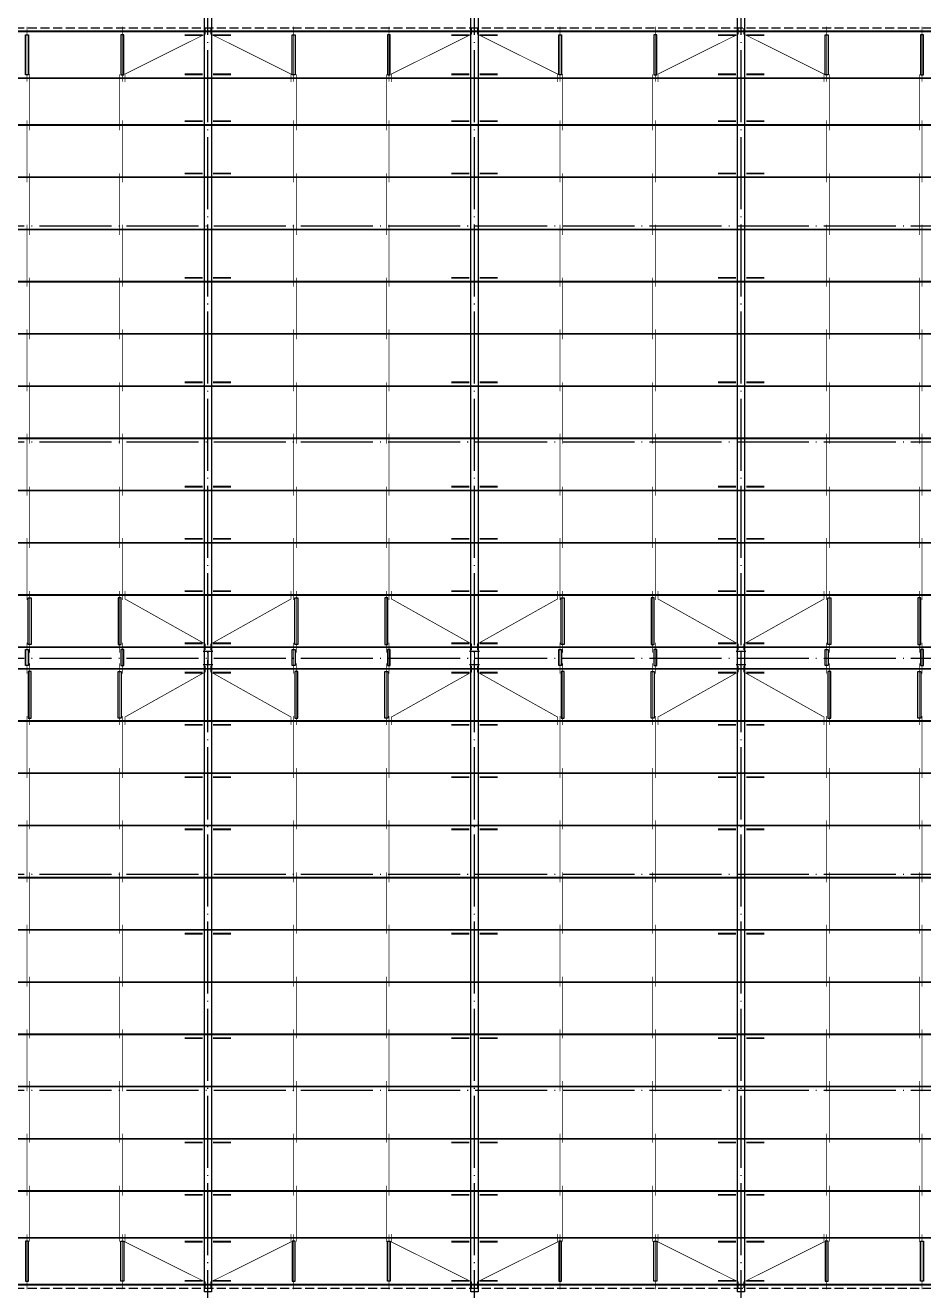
# Model space of a CAD drawing. Extents: x 8844666 to 9156203, y 1662182 to 2655606.
# Drawn here: x 8979117 to 9004062, y 2014410 to 2049547 of the extents above; entities that cross this region are included whole.
import ezdxf

# ---------------------------------------------------------------- set-up
doc = ezdxf.new("R2010")
doc.units = 0
doc.header["$LTSCALE"] = 1000
doc.header["$MEASUREMENT"] = 0
doc.linetypes.add('DASH', pattern=[0.35, 0.25, -0.1])
doc.linetypes.add('DOTE', pattern=[2.42, 2, -0.2, 0.02, -0.2])
for name, color, linetype in [('DOTE', 8, 'DOTE'), ('屋面隅撑', 6, 'CONTINUOUS'), ('柱', 2, 'CONTINUOUS'), ('梁', 4, 'CONTINUOUS'), ('檩条', 150, 'CONTINUOUS'), ('檩条拉条', 1, 'CONTINUOUS')]:
    doc.layers.add(name, color=color, linetype=linetype)

msp = doc.modelspace()

# ---------------------------------------------------------------- hatches: boundary and pattern name
at = {"layer": '柱'}
for points in [[(8984329.3, 2031778.5), (8984049.3, 2031778.5), (8984049.3, 2031810.5), (8984177.3, 2031810.5), (8984177.3, 2032146.5), (8984049.3, 2032146.5), (8984049.3, 2032178.5), (8984329.3, 2032178.5), (8984329.3, 2032146.5), (8984201.3, 2032146.5), (8984201.3, 2031810.5), (8984329.3, 2031810.5)], [(8991729.3, 2031778.5), (8991449.3, 2031778.5), (8991449.3, 2031810.5), (8991577.3, 2031810.5), (8991577.3, 2032146.5), (8991449.3, 2032146.5), (8991449.3, 2032178.5), (8991729.3, 2032178.5), (8991729.3, 2032146.5), (8991601.3, 2032146.5), (8991601.3, 2031810.5), (8991729.3, 2031810.5)], [(8999129.3, 2031778.5), (8998849.3, 2031778.5), (8998849.3, 2031810.5), (8998977.3, 2031810.5), (8998977.3, 2032146.5), (8998849.3, 2032146.5), (8998849.3, 2032178.5), (8999129.3, 2032178.5), (8999129.3, 2032146.5), (8999001.3, 2032146.5), (8999001.3, 2031810.5), (8999129.3, 2031810.5)]]:
    msp.add_hatch(color=2, dxfattribs=at).paths.add_polyline_path(points)

# ---------------------------------------------------------------- linework, layer by layer
at = {"layer": 'DOTE'}
for p, q in [((8984189.3, 2012978.5), (8984189.3, 2062978.5)), ((8991589.3, 2012978.5), (8991589.3, 2062978.5)), ((8998989.3, 2012978.5), (8998989.3, 2062978.5)), ((8916589.3, 2043978.5), (9125789.3, 2043978.5)), ((8916589.3, 2037978.5), (9125789.3, 2037978.5)), ((8916589.3, 2031978.5), (9125789.3, 2031978.5)), ((8916589.3, 2025978.5), (9125789.3, 2025978.5)), ((8916589.3, 2019978.5), (9125789.3, 2019978.5))]:
    msp.add_line(p, q, dxfattribs=at)
at = {"layer": '屋面隅撑', "const_width": 50}
for points in [[(8983545.9, 2049272.2), (8984045.9, 2049272.2)], [(8984832.7, 2049272.2), (8984332.7, 2049272.2)], [(8990945.9, 2049272.2), (8991445.9, 2049272.2)], [(8992232.7, 2049272.2), (8991732.7, 2049272.2)], [(8998345.9, 2049272.2), (8998845.9, 2049272.2)], [(8999632.7, 2049272.2), (8999132.7, 2049272.2)], [(8983545.9, 2048184.9), (8984045.9, 2048184.9)], [(8984832.7, 2048184.9), (8984332.7, 2048184.9)], [(8990945.9, 2048184.9), (8991445.9, 2048184.9)], [(8992232.7, 2048184.9), (8991732.7, 2048184.9)], [(8998345.9, 2048184.9), (8998845.9, 2048184.9)], [(8999632.7, 2048184.9), (8999132.7, 2048184.9)], [(8983545.9, 2046884.9), (8984045.9, 2046884.9)], [(8984832.7, 2046884.9), (8984332.7, 2046884.9)], [(8990945.9, 2046884.9), (8991445.9, 2046884.9)], [(8992232.7, 2046884.9), (8991732.7, 2046884.9)], [(8998345.9, 2046884.9), (8998845.9, 2046884.9)], [(8999632.7, 2046884.9), (8999132.7, 2046884.9)], [(8983545.9, 2045434.9), (8984045.9, 2045434.9)], [(8984832.7, 2045434.9), (8984332.7, 2045434.9)], [(8990945.9, 2045434.9), (8991445.9, 2045434.9)], [(8992232.7, 2045434.9), (8991732.7, 2045434.9)], [(8998345.9, 2045434.9), (8998845.9, 2045434.9)], [(8999632.7, 2045434.9), (8999132.7, 2045434.9)], [(8983545.9, 2042534.9), (8984045.9, 2042534.9)], [(8984832.7, 2042534.9), (8984332.7, 2042534.9)], [(8990945.9, 2042534.9), (8991445.9, 2042534.9)], [(8992232.7, 2042534.9), (8991732.7, 2042534.9)], [(8998345.9, 2042534.9), (8998845.9, 2042534.9)], [(8999632.7, 2042534.9), (8999132.7, 2042534.9)], [(8983545.9, 2039634.9), (8984045.9, 2039634.9)], [(8984832.7, 2039634.9), (8984332.7, 2039634.9)], [(8990945.9, 2039634.9), (8991445.9, 2039634.9)], [(8992232.7, 2039634.9), (8991732.7, 2039634.9)], [(8998345.9, 2039634.9), (8998845.9, 2039634.9)], [(8999632.7, 2039634.9), (8999132.7, 2039634.9)], [(8983545.9, 2036734.9), (8984045.9, 2036734.9)], [(8984832.7, 2036734.9), (8984332.7, 2036734.9)], [(8990945.9, 2036734.9), (8991445.9, 2036734.9)], [(8992232.7, 2036734.9), (8991732.7, 2036734.9)], [(8998345.9, 2036734.9), (8998845.9, 2036734.9)], [(8999632.7, 2036734.9), (8999132.7, 2036734.9)], [(8983545.9, 2035284.9), (8984045.9, 2035284.9)], [(8984832.7, 2035284.9), (8984332.7, 2035284.9)], [(8990945.9, 2035284.9), (8991445.9, 2035284.9)], [(8992232.7, 2035284.9), (8991732.7, 2035284.9)], [(8998345.9, 2035284.9), (8998845.9, 2035284.9)], [(8999632.7, 2035284.9), (8999132.7, 2035284.9)], [(8983545.9, 2033834.9), (8984045.9, 2033834.9)], [(8984832.7, 2033834.9), (8984332.7, 2033834.9)], [(8990945.9, 2033834.9), (8991445.9, 2033834.9)], [(8992232.7, 2033834.9), (8991732.7, 2033834.9)], [(8998345.9, 2033834.9), (8998845.9, 2033834.9)], [(8999632.7, 2033834.9), (8999132.7, 2033834.9)], [(8983545.9, 2032384.9), (8984045.9, 2032384.9)], [(8984832.7, 2032384.9), (8984332.7, 2032384.9)], [(8990945.9, 2032384.9), (8991445.9, 2032384.9)], [(8992232.7, 2032384.9), (8991732.7, 2032384.9)], [(8998345.9, 2032384.9), (8998845.9, 2032384.9)], [(8999632.7, 2032384.9), (8999132.7, 2032384.9)], [(8983545.9, 2031572.2), (8984045.9, 2031572.2)], [(8984832.7, 2031572.2), (8984332.7, 2031572.2)], [(8990945.9, 2031572.2), (8991445.9, 2031572.2)], [(8992232.7, 2031572.2), (8991732.7, 2031572.2)], [(8998345.9, 2031572.2), (8998845.9, 2031572.2)], [(8999632.7, 2031572.2), (8999132.7, 2031572.2)], [(8983545.9, 2030122.2), (8984045.9, 2030122.2)], [(8984832.7, 2030122.2), (8984332.7, 2030122.2)], [(8990945.9, 2030122.2), (8991445.9, 2030122.2)], [(8992232.7, 2030122.2), (8991732.7, 2030122.2)], [(8998345.9, 2030122.2), (8998845.9, 2030122.2)], [(8999632.7, 2030122.2), (8999132.7, 2030122.2)], [(8983545.9, 2028672.2), (8984045.9, 2028672.2)], [(8984832.7, 2028672.2), (8984332.7, 2028672.2)], [(8990945.9, 2028672.2), (8991445.9, 2028672.2)], [(8992232.7, 2028672.2), (8991732.7, 2028672.2)], [(8998345.9, 2028672.2), (8998845.9, 2028672.2)], [(8999632.7, 2028672.2), (8999132.7, 2028672.2)], [(8983545.9, 2027222.2), (8984045.9, 2027222.2)], [(8984832.7, 2027222.2), (8984332.7, 2027222.2)], [(8990945.9, 2027222.2), (8991445.9, 2027222.2)], [(8992232.7, 2027222.2), (8991732.7, 2027222.2)], [(8998345.9, 2027222.2), (8998845.9, 2027222.2)], [(8999632.7, 2027222.2), (8999132.7, 2027222.2)], [(8983545.9, 2024322.2), (8984045.9, 2024322.2)], [(8984832.7, 2024322.2), (8984332.7, 2024322.2)], [(8990945.9, 2024322.2), (8991445.9, 2024322.2)], [(8992232.7, 2024322.2), (8991732.7, 2024322.2)], [(8998345.9, 2024322.2), (8998845.9, 2024322.2)], [(8999632.7, 2024322.2), (8999132.7, 2024322.2)], [(8983545.9, 2021422.2), (8984045.9, 2021422.2)], [(8984832.7, 2021422.2), (8984332.7, 2021422.2)], [(8990945.9, 2021422.2), (8991445.9, 2021422.2)], [(8992232.7, 2021422.2), (8991732.7, 2021422.2)], [(8998345.9, 2021422.2), (8998845.9, 2021422.2)], [(8999632.7, 2021422.2), (8999132.7, 2021422.2)], [(8983545.9, 2018522.2), (8984045.9, 2018522.2)], [(8984832.7, 2018522.2), (8984332.7, 2018522.2)], [(8990945.9, 2018522.2), (8991445.9, 2018522.2)], [(8992232.7, 2018522.2), (8991732.7, 2018522.2)], [(8998345.9, 2018522.2), (8998845.9, 2018522.2)], [(8999632.7, 2018522.2), (8999132.7, 2018522.2)], [(8983545.9, 2017072.2), (8984045.9, 2017072.2)], [(8984832.7, 2017072.2), (8984332.7, 2017072.2)], [(8990945.9, 2017072.2), (8991445.9, 2017072.2)], [(8992232.7, 2017072.2), (8991732.7, 2017072.2)], [(8998345.9, 2017072.2), (8998845.9, 2017072.2)], [(8999632.7, 2017072.2), (8999132.7, 2017072.2)], [(8983545.9, 2015772.2), (8984045.9, 2015772.2)], [(8984832.7, 2015772.2), (8984332.7, 2015772.2)], [(8990945.9, 2015772.2), (8991445.9, 2015772.2)], [(8992232.7, 2015772.2), (8991732.7, 2015772.2)], [(8998345.9, 2015772.2), (8998845.9, 2015772.2)], [(8999632.7, 2015772.2), (8999132.7, 2015772.2)], [(8983545.9, 2014684.9), (8984045.9, 2014684.9)], [(8984832.7, 2014684.9), (8984332.7, 2014684.9)], [(8990945.9, 2014684.9), (8991445.9, 2014684.9)], [(8992232.7, 2014684.9), (8991732.7, 2014684.9)], [(8998345.9, 2014684.9), (8998845.9, 2014684.9)], [(8999632.7, 2014684.9), (8999132.7, 2014684.9)]]:
    msp.add_lwpolyline(points, dxfattribs=at)
at = {"layer": '柱', "color": 2, "const_width": 5}
for points in [[(8984329.3, 2031778.5), (8984049.3, 2031778.5), (8984049.3, 2031810.5), (8984177.3, 2031810.5), (8984177.3, 2032146.5), (8984049.3, 2032146.5), (8984049.3, 2032178.5), (8984329.3, 2032178.5), (8984329.3, 2032146.5), (8984201.3, 2032146.5), (8984201.3, 2031810.5), (8984329.3, 2031810.5)], [(8991729.3, 2031778.5), (8991449.3, 2031778.5), (8991449.3, 2031810.5), (8991577.3, 2031810.5), (8991577.3, 2032146.5), (8991449.3, 2032146.5), (8991449.3, 2032178.5), (8991729.3, 2032178.5), (8991729.3, 2032146.5), (8991601.3, 2032146.5), (8991601.3, 2031810.5), (8991729.3, 2031810.5)], [(8999129.3, 2031778.5), (8998849.3, 2031778.5), (8998849.3, 2031810.5), (8998977.3, 2031810.5), (8998977.3, 2032146.5), (8998849.3, 2032146.5), (8998849.3, 2032178.5), (8999129.3, 2032178.5), (8999129.3, 2032146.5), (8999001.3, 2032146.5), (8999001.3, 2031810.5), (8999129.3, 2031810.5)]]:
    msp.add_lwpolyline(points, close=True, dxfattribs=at)
at = {"layer": '梁'}
for points in [[(8984089.3, 2061578.5), (8984289.3, 2061578.5), (8984289.3, 2014378.5), (8984089.3, 2014378.5)], [(8991489.3, 2061578.5), (8991689.3, 2061578.5), (8991689.3, 2014378.5), (8991489.3, 2014378.5)], [(8998889.3, 2061578.5), (8999089.3, 2061578.5), (8999089.3, 2014378.5), (8998889.3, 2014378.5)]]:
    msp.add_lwpolyline(points, close=True, dxfattribs=at)
at = {"layer": '檩条', "const_width": 50}
for points in [[(8917589.3, 2049378.5), (9124789.3, 2049378.5)], [(8917589.3, 2048078.5), (9124789.3, 2048078.5)], [(8917589.3, 2046778.5), (9124789.3, 2046778.5)], [(8917589.3, 2045328.5), (9124789.3, 2045328.5)], [(8917589.3, 2043878.5), (9124789.3, 2043878.5)], [(8917589.3, 2042428.5), (9124789.3, 2042428.5)], [(8917589.3, 2040978.5), (9124789.3, 2040978.5)], [(8917589.3, 2039528.5), (9124789.3, 2039528.5)], [(8917589.3, 2038078.5), (9124789.3, 2038078.5)], [(8917589.3, 2036628.5), (9124789.3, 2036628.5)], [(8917589.3, 2035178.5), (9124789.3, 2035178.5)], [(8917589.3, 2033728.5), (9124789.3, 2033728.5)], [(8917589.3, 2032278.5), (9124789.3, 2032278.5)], [(8917589.3, 2031678.5), (9124789.3, 2031678.5)], [(8917589.3, 2030228.5), (9124789.3, 2030228.5)], [(8917589.3, 2028778.5), (9124789.3, 2028778.5)], [(8917589.3, 2027328.5), (9124789.3, 2027328.5)], [(8917589.3, 2025878.5), (9124789.3, 2025878.5)], [(8917589.3, 2024428.5), (9124789.3, 2024428.5)], [(8917589.3, 2022978.5), (9124789.3, 2022978.5)], [(8917589.3, 2021528.5), (9124789.3, 2021528.5)], [(8917589.3, 2020078.5), (9124789.3, 2020078.5)], [(8917589.3, 2018628.5), (9124789.3, 2018628.5)], [(8917589.3, 2017178.5), (9124789.3, 2017178.5)], [(8917589.3, 2015878.5), (9124789.3, 2015878.5)], [(8917589.3, 2014578.5), (9124789.3, 2014578.5)]]:
    msp.add_lwpolyline(points, dxfattribs=at)
at = {"layer": '檩条', "linetype": 'DASH'}
for points in [[(8917589.3, 2049478.5), (9124789.3, 2049478.5)], [(8917589.3, 2014478.5), (9124789.3, 2014478.5)]]:
    msp.add_lwpolyline(points, dxfattribs=at)
at = {"layer": '檩条拉条', "color": 3}
for points in [[(8979126.5, 2049287.1), (8979206.5, 2049287.1), (8979206.5, 2048170.7), (8979126.5, 2048170.7)], [(8981852.2, 2049287.1), (8981772.2, 2049287.1), (8981772.2, 2048170.7), (8981852.2, 2048170.7)], [(8986526.5, 2049287.1), (8986606.5, 2049287.1), (8986606.5, 2048170.7), (8986526.5, 2048170.7)], [(8989252.2, 2049287.1), (8989172.2, 2049287.1), (8989172.2, 2048170.7), (8989252.2, 2048170.7)], [(8993926.5, 2049287.1), (8994006.5, 2049287.1), (8994006.5, 2048170.7), (8993926.5, 2048170.7)], [(8996652.2, 2049287.1), (8996572.2, 2049287.1), (8996572.2, 2048170.7), (8996652.2, 2048170.7)], [(9001326.5, 2049287.1), (9001406.5, 2049287.1), (9001406.5, 2048170.7), (9001326.5, 2048170.7)], [(9004052.2, 2049287.1), (9003972.2, 2049287.1), (9003972.2, 2048170.7), (9004052.2, 2048170.7)], [(8979200, 2033645.2), (8979280, 2033645.2), (8979280, 2032349.4), (8979200, 2032349.4)], [(8981778.7, 2033645.2), (8981698.7, 2033645.2), (8981698.7, 2032349.4), (8981778.7, 2032349.4)], [(8986600, 2033645.2), (8986680, 2033645.2), (8986680, 2032349.4), (8986600, 2032349.4)], [(8989178.7, 2033645.2), (8989098.7, 2033645.2), (8989098.7, 2032349.4), (8989178.7, 2032349.4)], [(8994000, 2033645.2), (8994080, 2033645.2), (8994080, 2032349.4), (8994000, 2032349.4)], [(8996578.7, 2033645.2), (8996498.7, 2033645.2), (8996498.7, 2032349.4), (8996578.7, 2032349.4)], [(9001400, 2033645.2), (9001480, 2033645.2), (9001480, 2032349.4), (9001400, 2032349.4)], [(9003978.7, 2033645.2), (9003898.7, 2033645.2), (9003898.7, 2032349.4), (9003978.7, 2032349.4)], [(8979126.5, 2032211.6), (8979206.5, 2032211.6), (8979206.5, 2031773.3), (8979126.5, 2031773.3)], [(8981852.2, 2032211.6), (8981772.2, 2032211.6), (8981772.2, 2031773.3), (8981852.2, 2031773.3)], [(8986526.5, 2032211.6), (8986606.5, 2032211.6), (8986606.5, 2031773.3), (8986526.5, 2031773.3)], [(8989252.2, 2032211.6), (8989172.2, 2032211.6), (8989172.2, 2031773.3), (8989252.2, 2031773.3)], [(8993926.5, 2032211.6), (8994006.5, 2032211.6), (8994006.5, 2031773.3), (8993926.5, 2031773.3)], [(8996652.2, 2032211.6), (8996572.2, 2032211.6), (8996572.2, 2031773.3), (8996652.2, 2031773.3)], [(9001326.5, 2032211.6), (9001406.5, 2032211.6), (9001406.5, 2031773.3), (9001326.5, 2031773.3)], [(9004052.2, 2032211.6), (9003972.2, 2032211.6), (9003972.2, 2031773.3), (9004052.2, 2031773.3)], [(8979200, 2030311.9), (8979280, 2030311.9), (8979280, 2031607.7), (8979200, 2031607.7)], [(8981778.7, 2030311.9), (8981698.7, 2030311.9), (8981698.7, 2031607.7), (8981778.7, 2031607.7)], [(8986600, 2030311.9), (8986680, 2030311.9), (8986680, 2031607.7), (8986600, 2031607.7)], [(8989178.7, 2030311.9), (8989098.7, 2030311.9), (8989098.7, 2031607.7), (8989178.7, 2031607.7)], [(8994000, 2030311.9), (8994080, 2030311.9), (8994080, 2031607.7), (8994000, 2031607.7)], [(8996578.7, 2030311.9), (8996498.7, 2030311.9), (8996498.7, 2031607.7), (8996578.7, 2031607.7)], [(9001400, 2030311.9), (9001480, 2030311.9), (9001480, 2031607.7), (9001400, 2031607.7)], [(9003978.7, 2030311.9), (9003898.7, 2030311.9), (9003898.7, 2031607.7), (9003978.7, 2031607.7)], [(8979126.5, 2014670), (8979206.5, 2014670), (8979206.5, 2015786.4), (8979126.5, 2015786.4)], [(8981852.2, 2014670), (8981772.2, 2014670), (8981772.2, 2015786.4), (8981852.2, 2015786.4)], [(8986526.5, 2014670), (8986606.5, 2014670), (8986606.5, 2015786.4), (8986526.5, 2015786.4)], [(8989252.2, 2014670), (8989172.2, 2014670), (8989172.2, 2015786.4), (8989252.2, 2015786.4)], [(8993926.5, 2014670), (8994006.5, 2014670), (8994006.5, 2015786.4), (8993926.5, 2015786.4)], [(8996652.2, 2014670), (8996572.2, 2014670), (8996572.2, 2015786.4), (8996652.2, 2015786.4)], [(9001326.5, 2014670), (9001406.5, 2014670), (9001406.5, 2015786.4), (9001326.5, 2015786.4)], [(9004052.2, 2014670), (9003972.2, 2014670), (9003972.2, 2015786.4), (9004052.2, 2015786.4)]]:
    msp.add_lwpolyline(points, close=True, dxfattribs=at)
at = {"layer": '檩条拉条', "color": 1, "const_width": 20}
for points in [[(8979166.5, 2049508.8), (8979166.5, 2047984.5)], [(8981812.2, 2049508.8), (8981812.2, 2047984.5)], [(8984114.5, 2049470.2), (8984114.5, 2049305.1), (8981881.3, 2048193.1), (8981881.3, 2047971.5)], [(8984264.2, 2049470.2), (8984264.2, 2049305.1), (8986497.4, 2048193.1), (8986497.4, 2047971.5)], [(8986566.5, 2049508.8), (8986566.5, 2047984.5)], [(8989212.2, 2049508.8), (8989212.2, 2047984.5)], [(8991514.5, 2049470.2), (8991514.5, 2049305.1), (8989281.3, 2048193.1), (8989281.3, 2047971.5)], [(8991664.2, 2049470.2), (8991664.2, 2049305.1), (8993897.4, 2048193.1), (8993897.4, 2047971.5)], [(8993966.5, 2049508.8), (8993966.5, 2047984.5)], [(8996612.2, 2049508.8), (8996612.2, 2047984.5)], [(8998914.5, 2049470.2), (8998914.5, 2049305.1), (8996681.3, 2048193.1), (8996681.3, 2047971.5)], [(8999064.2, 2049470.2), (8999064.2, 2049305.1), (9001297.4, 2048193.1), (9001297.4, 2047971.5)], [(9001366.5, 2049508.8), (9001366.5, 2047984.5)], [(9004012.2, 2049508.8), (9004012.2, 2047984.5)], [(8979240, 2048186.6), (8979240, 2046628.7)], [(8981738.7, 2048186.6), (8981738.7, 2046628.7)], [(8986640, 2048186.6), (8986640, 2046628.7)], [(8989138.7, 2048186.6), (8989138.7, 2046628.7)], [(8994040, 2048186.6), (8994040, 2046628.7)], [(8996538.7, 2048186.6), (8996538.7, 2046628.7)], [(9001440, 2048186.6), (9001440, 2046628.7)], [(9003938.7, 2048186.6), (9003938.7, 2046628.7)], [(8979166.5, 2046908.8), (8979166.5, 2045185.5)], [(8981812.2, 2046908.8), (8981812.2, 2045185.5)], [(8986566.5, 2046908.8), (8986566.5, 2045185.5)], [(8989212.2, 2046908.8), (8989212.2, 2045185.5)], [(8993966.5, 2046908.8), (8993966.5, 2045185.5)], [(8996612.2, 2046908.8), (8996612.2, 2045185.5)], [(9001366.5, 2046908.8), (9001366.5, 2045185.5)], [(9004012.2, 2046908.8), (9004012.2, 2045185.5)], [(8979240, 2045436.6), (8979240, 2043728.7)], [(8981738.7, 2045436.6), (8981738.7, 2043728.7)], [(8986640, 2045436.6), (8986640, 2043728.7)], [(8989138.7, 2045436.6), (8989138.7, 2043728.7)], [(8994040, 2045436.6), (8994040, 2043728.7)], [(8996538.7, 2045436.6), (8996538.7, 2043728.7)], [(9001440, 2045436.6), (9001440, 2043728.7)], [(9003938.7, 2045436.6), (9003938.7, 2043728.7)], [(8979166.5, 2044008.8), (8979166.5, 2042285.5)], [(8981812.2, 2044008.8), (8981812.2, 2042285.5)], [(8986566.5, 2044008.8), (8986566.5, 2042285.5)], [(8989212.2, 2044008.8), (8989212.2, 2042285.5)], [(8993966.5, 2044008.8), (8993966.5, 2042285.5)], [(8996612.2, 2044008.8), (8996612.2, 2042285.5)], [(9001366.5, 2044008.8), (9001366.5, 2042285.5)], [(9004012.2, 2044008.8), (9004012.2, 2042285.5)], [(8979240, 2042536.6), (8979240, 2040828.7)], [(8981738.7, 2042536.6), (8981738.7, 2040828.7)], [(8986640, 2042536.6), (8986640, 2040828.7)], [(8989138.7, 2042536.6), (8989138.7, 2040828.7)], [(8994040, 2042536.6), (8994040, 2040828.7)], [(8996538.7, 2042536.6), (8996538.7, 2040828.7)], [(9001440, 2042536.6), (9001440, 2040828.7)], [(9003938.7, 2042536.6), (9003938.7, 2040828.7)], [(8979166.5, 2041108.8), (8979166.5, 2039385.5)], [(8981812.2, 2041108.8), (8981812.2, 2039385.5)], [(8986566.5, 2041108.8), (8986566.5, 2039385.5)], [(8989212.2, 2041108.8), (8989212.2, 2039385.5)], [(8993966.5, 2041108.8), (8993966.5, 2039385.5)], [(8996612.2, 2041108.8), (8996612.2, 2039385.5)], [(9001366.5, 2041108.8), (9001366.5, 2039385.5)], [(9004012.2, 2041108.8), (9004012.2, 2039385.5)], [(8979240, 2039636.6), (8979240, 2037928.7)], [(8981738.7, 2039636.6), (8981738.7, 2037928.7)], [(8986640, 2039636.6), (8986640, 2037928.7)], [(8989138.7, 2039636.6), (8989138.7, 2037928.7)], [(8994040, 2039636.6), (8994040, 2037928.7)], [(8996538.7, 2039636.6), (8996538.7, 2037928.7)], [(9001440, 2039636.6), (9001440, 2037928.7)], [(9003938.7, 2039636.6), (9003938.7, 2037928.7)], [(8979166.5, 2038208.8), (8979166.5, 2036485.5)], [(8981812.2, 2038208.8), (8981812.2, 2036485.5)], [(8986566.5, 2038208.8), (8986566.5, 2036485.5)], [(8989212.2, 2038208.8), (8989212.2, 2036485.5)], [(8993966.5, 2038208.8), (8993966.5, 2036485.5)], [(8996612.2, 2038208.8), (8996612.2, 2036485.5)], [(9001366.5, 2038208.8), (9001366.5, 2036485.5)], [(9004012.2, 2038208.8), (9004012.2, 2036485.5)], [(8979240, 2036736.6), (8979240, 2035028.7)], [(8981738.7, 2036736.6), (8981738.7, 2035028.7)], [(8986640, 2036736.6), (8986640, 2035028.7)], [(8989138.7, 2036736.6), (8989138.7, 2035028.7)], [(8994040, 2036736.6), (8994040, 2035028.7)], [(8996538.7, 2036736.6), (8996538.7, 2035028.7)], [(9001440, 2036736.6), (9001440, 2035028.7)], [(9003938.7, 2036736.6), (9003938.7, 2035028.7)], [(8979166.5, 2035308.8), (8979166.5, 2033585.5)], [(8981812.2, 2035308.8), (8981812.2, 2033585.5)], [(8986566.5, 2035308.8), (8986566.5, 2033585.5)], [(8989212.2, 2035308.8), (8989212.2, 2033585.5)], [(8993966.5, 2035308.8), (8993966.5, 2033585.5)], [(8996612.2, 2035308.8), (8996612.2, 2033585.5)], [(9001366.5, 2035308.8), (9001366.5, 2033585.5)], [(9004012.2, 2035308.8), (9004012.2, 2033585.5)], [(8979240, 2033836.6), (8979240, 2032128.7)], [(8981738.7, 2033836.6), (8981738.7, 2032128.7)], [(8984114.5, 2032200), (8984114.5, 2032365.2), (8981881.3, 2033619.4), (8981881.3, 2033841)], [(8984264.2, 2032200), (8984264.2, 2032365.2), (8986497.4, 2033619.4), (8986497.4, 2033841)], [(8986640, 2033836.6), (8986640, 2032128.7)], [(8989138.7, 2033836.6), (8989138.7, 2032128.7)], [(8991514.5, 2032200), (8991514.5, 2032365.2), (8989281.3, 2033619.4), (8989281.3, 2033841)], [(8991664.2, 2032200), (8991664.2, 2032365.2), (8993897.4, 2033619.4), (8993897.4, 2033841)], [(8994040, 2033836.6), (8994040, 2032128.7)], [(8996538.7, 2033836.6), (8996538.7, 2032128.7)], [(8998914.5, 2032200), (8998914.5, 2032365.2), (8996681.3, 2033619.4), (8996681.3, 2033841)], [(8999064.2, 2032200), (8999064.2, 2032365.2), (9001297.4, 2033619.4), (9001297.4, 2033841)], [(9001440, 2033836.6), (9001440, 2032128.7)], [(9003938.7, 2033836.6), (9003938.7, 2032128.7)], [(8979166.5, 2032408.8), (8979166.5, 2031547.1)], [(8981812.2, 2032408.8), (8981812.2, 2031547.1)], [(8986566.5, 2032408.8), (8986566.5, 2031547.1)], [(8989212.2, 2032408.8), (8989212.2, 2031547.1)], [(8993966.5, 2032408.8), (8993966.5, 2031547.1)], [(8996612.2, 2032408.8), (8996612.2, 2031547.1)], [(9001366.5, 2032408.8), (9001366.5, 2031547.1)], [(9004012.2, 2032408.8), (9004012.2, 2031547.1)], [(8979240, 2030120.5), (8979240, 2031828.3)], [(8981738.7, 2030120.5), (8981738.7, 2031828.3)], [(8984114.5, 2031757.1), (8984114.5, 2031591.9), (8981881.3, 2030337.7), (8981881.3, 2030116.1)], [(8984264.2, 2031757.1), (8984264.2, 2031591.9), (8986497.4, 2030337.7), (8986497.4, 2030116.1)], [(8986640, 2030120.5), (8986640, 2031828.3)], [(8989138.7, 2030120.5), (8989138.7, 2031828.3)], [(8991514.5, 2031757.1), (8991514.5, 2031591.9), (8989281.3, 2030337.7), (8989281.3, 2030116.1)], [(8991664.2, 2031757.1), (8991664.2, 2031591.9), (8993897.4, 2030337.7), (8993897.4, 2030116.1)], [(8994040, 2030120.5), (8994040, 2031828.3)], [(8996538.7, 2030120.5), (8996538.7, 2031828.3)], [(8998914.5, 2031757.1), (8998914.5, 2031591.9), (8996681.3, 2030337.7), (8996681.3, 2030116.1)], [(8999064.2, 2031757.1), (8999064.2, 2031591.9), (9001297.4, 2030337.7), (9001297.4, 2030116.1)], [(9001440, 2030120.5), (9001440, 2031828.3)], [(9003938.7, 2030120.5), (9003938.7, 2031828.3)], [(8979166.5, 2028648.3), (8979166.5, 2030371.6)], [(8981812.2, 2028648.3), (8981812.2, 2030371.6)], [(8986566.5, 2028648.3), (8986566.5, 2030371.6)], [(8989212.2, 2028648.3), (8989212.2, 2030371.6)], [(8993966.5, 2028648.3), (8993966.5, 2030371.6)], [(8996612.2, 2028648.3), (8996612.2, 2030371.6)], [(9001366.5, 2028648.3), (9001366.5, 2030371.6)], [(9004012.2, 2028648.3), (9004012.2, 2030371.6)], [(8979240, 2027220.5), (8979240, 2028928.3)], [(8981738.7, 2027220.5), (8981738.7, 2028928.3)], [(8986640, 2027220.5), (8986640, 2028928.3)], [(8989138.7, 2027220.5), (8989138.7, 2028928.3)], [(8994040, 2027220.5), (8994040, 2028928.3)], [(8996538.7, 2027220.5), (8996538.7, 2028928.3)], [(9001440, 2027220.5), (9001440, 2028928.3)], [(9003938.7, 2027220.5), (9003938.7, 2028928.3)], [(8979166.5, 2025748.3), (8979166.5, 2027471.6)], [(8981812.2, 2025748.3), (8981812.2, 2027471.6)], [(8986566.5, 2025748.3), (8986566.5, 2027471.6)], [(8989212.2, 2025748.3), (8989212.2, 2027471.6)], [(8993966.5, 2025748.3), (8993966.5, 2027471.6)], [(8996612.2, 2025748.3), (8996612.2, 2027471.6)], [(9001366.5, 2025748.3), (9001366.5, 2027471.6)], [(9004012.2, 2025748.3), (9004012.2, 2027471.6)], [(8979240, 2024320.5), (8979240, 2026028.3)], [(8981738.7, 2024320.5), (8981738.7, 2026028.3)], [(8986640, 2024320.5), (8986640, 2026028.3)], [(8989138.7, 2024320.5), (8989138.7, 2026028.3)], [(8994040, 2024320.5), (8994040, 2026028.3)], [(8996538.7, 2024320.5), (8996538.7, 2026028.3)], [(9001440, 2024320.5), (9001440, 2026028.3)], [(9003938.7, 2024320.5), (9003938.7, 2026028.3)], [(8979166.5, 2022848.3), (8979166.5, 2024571.6)], [(8981812.2, 2022848.3), (8981812.2, 2024571.6)], [(8986566.5, 2022848.3), (8986566.5, 2024571.6)], [(8989212.2, 2022848.3), (8989212.2, 2024571.6)], [(8993966.5, 2022848.3), (8993966.5, 2024571.6)], [(8996612.2, 2022848.3), (8996612.2, 2024571.6)], [(9001366.5, 2022848.3), (9001366.5, 2024571.6)], [(9004012.2, 2022848.3), (9004012.2, 2024571.6)], [(8979240, 2021420.5), (8979240, 2023128.3)], [(8981738.7, 2021420.5), (8981738.7, 2023128.3)], [(8986640, 2021420.5), (8986640, 2023128.3)], [(8989138.7, 2021420.5), (8989138.7, 2023128.3)], [(8994040, 2021420.5), (8994040, 2023128.3)], [(8996538.7, 2021420.5), (8996538.7, 2023128.3)], [(9001440, 2021420.5), (9001440, 2023128.3)], [(9003938.7, 2021420.5), (9003938.7, 2023128.3)], [(8979166.5, 2019948.3), (8979166.5, 2021671.6)], [(8981812.2, 2019948.3), (8981812.2, 2021671.6)], [(8986566.5, 2019948.3), (8986566.5, 2021671.6)], [(8989212.2, 2019948.3), (8989212.2, 2021671.6)], [(8993966.5, 2019948.3), (8993966.5, 2021671.6)], [(8996612.2, 2019948.3), (8996612.2, 2021671.6)], [(9001366.5, 2019948.3), (9001366.5, 2021671.6)], [(9004012.2, 2019948.3), (9004012.2, 2021671.6)], [(8979240, 2018520.5), (8979240, 2020228.3)], [(8981738.7, 2018520.5), (8981738.7, 2020228.3)], [(8986640, 2018520.5), (8986640, 2020228.3)], [(8989138.7, 2018520.5), (8989138.7, 2020228.3)], [(8994040, 2018520.5), (8994040, 2020228.3)], [(8996538.7, 2018520.5), (8996538.7, 2020228.3)], [(9001440, 2018520.5), (9001440, 2020228.3)], [(9003938.7, 2018520.5), (9003938.7, 2020228.3)], [(8979166.5, 2017048.3), (8979166.5, 2018771.6)], [(8981812.2, 2017048.3), (8981812.2, 2018771.6)], [(8986566.5, 2017048.3), (8986566.5, 2018771.6)], [(8989212.2, 2017048.3), (8989212.2, 2018771.6)], [(8993966.5, 2017048.3), (8993966.5, 2018771.6)], [(8996612.2, 2017048.3), (8996612.2, 2018771.6)], [(9001366.5, 2017048.3), (9001366.5, 2018771.6)], [(9004012.2, 2017048.3), (9004012.2, 2018771.6)], [(8979240, 2015770.5), (8979240, 2017328.3)], [(8981738.7, 2015770.5), (8981738.7, 2017328.3)], [(8986640, 2015770.5), (8986640, 2017328.3)], [(8989138.7, 2015770.5), (8989138.7, 2017328.3)], [(8994040, 2015770.5), (8994040, 2017328.3)], [(8996538.7, 2015770.5), (8996538.7, 2017328.3)], [(9001440, 2015770.5), (9001440, 2017328.3)], [(9003938.7, 2015770.5), (9003938.7, 2017328.3)], [(8979166.5, 2014448.3), (8979166.5, 2015972.6)], [(8981812.2, 2014448.3), (8981812.2, 2015972.6)], [(8984114.5, 2014486.9), (8984114.5, 2014652), (8981881.3, 2015764), (8981881.3, 2015985.6)], [(8984264.2, 2014486.9), (8984264.2, 2014652), (8986497.4, 2015764), (8986497.4, 2015985.6)], [(8986566.5, 2014448.3), (8986566.5, 2015972.6)], [(8989212.2, 2014448.3), (8989212.2, 2015972.6)], [(8991514.5, 2014486.9), (8991514.5, 2014652), (8989281.3, 2015764), (8989281.3, 2015985.6)], [(8991664.2, 2014486.9), (8991664.2, 2014652), (8993897.4, 2015764), (8993897.4, 2015985.6)], [(8993966.5, 2014448.3), (8993966.5, 2015972.6)], [(8996612.2, 2014448.3), (8996612.2, 2015972.6)], [(8998914.5, 2014486.9), (8998914.5, 2014652), (8996681.3, 2015764), (8996681.3, 2015985.6)], [(8999064.2, 2014486.9), (8999064.2, 2014652), (9001297.4, 2015764), (9001297.4, 2015985.6)], [(9001366.5, 2014448.3), (9001366.5, 2015972.6)], [(9004012.2, 2014448.3), (9004012.2, 2015972.6)]]:
    msp.add_lwpolyline(points, dxfattribs=at)

doc.saveas('drawing.dxf')
